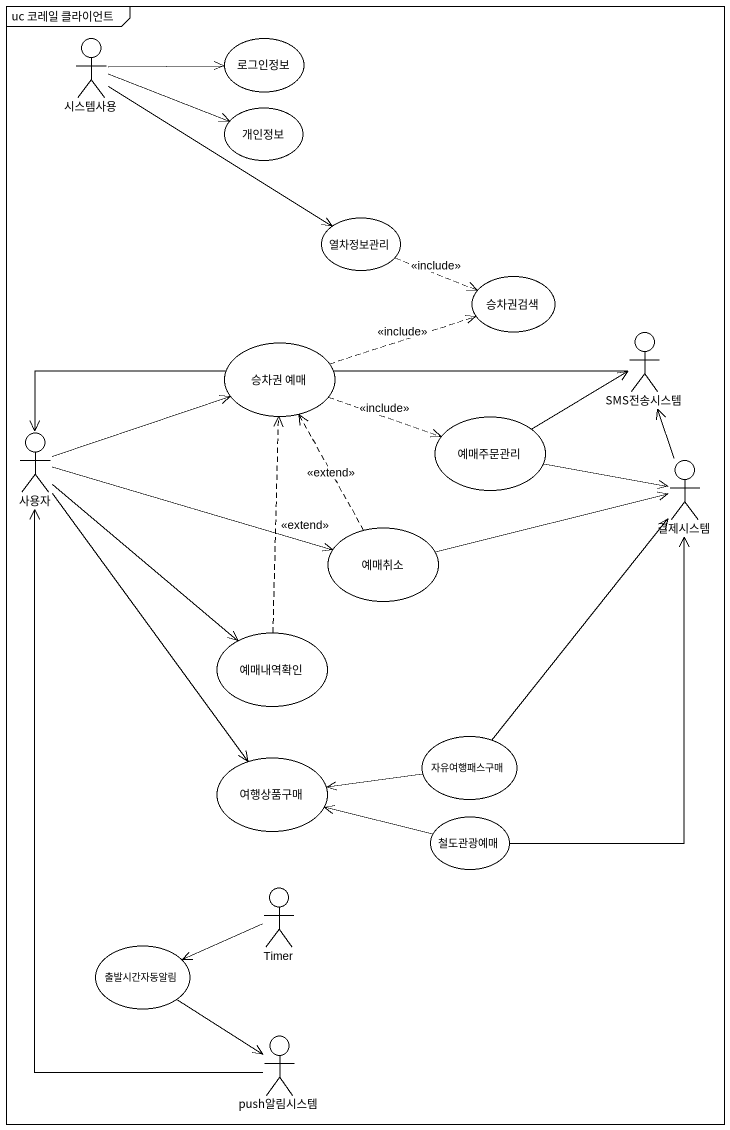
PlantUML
@startuml
mainframe uc 코레일 클라이언트
actor 시스템사용
usecase 로그인정보
usecase 개인정보
usecase 열차정보관리
usecase 승차권검색
usecase "승차권 예매" as 승차권_예매
actor SMS전송시스템
actor 사용자
usecase 예매주문관리
actor 결제시스템
usecase 예매취소
usecase 예매내역확인
usecase 여행상품구매
usecase 자유여행패스구매
usecase 철도관광예매
actor Timer
usecase 출발시간자동알림
actor push알림시스템
시스템사용 -right-> 로그인정보
시스템사용 -right-> 개인정보
시스템사용 -right-> 열차정보관리
열차정보관리 .right.> 승차권검색 : <<include>>
승차권_예매 .right.> 승차권검색 : <<include>>
승차권_예매 .right.> 예매주문관리 : <<include>>
SMS전송시스템 -left-> 사용자
사용자 -right-> 승차권_예매
사용자 -right-> 예매취소
사용자 --> 예매내역확인
사용자 --> 여행상품구매
예매주문관리 -right-> SMS전송시스템
예매주문관리 -right-> 결제시스템
결제시스템 -up-> SMS전송시스템
예매취소 .up.> 승차권_예매 : <<extend>>
예매취소 -right-> 결제시스템
예매내역확인 .up.> 승차권_예매 : <<extend>>
자유여행패스구매 -up-> 결제시스템
자유여행패스구매 -left-> 여행상품구매
철도관광예매 -up-> 결제시스템
철도관광예매 -left-> 여행상품구매
Timer -left-> 출발시간자동알림
출발시간자동알림 --> push알림시스템
push알림시스템 -up-> 사용자
@enduml
